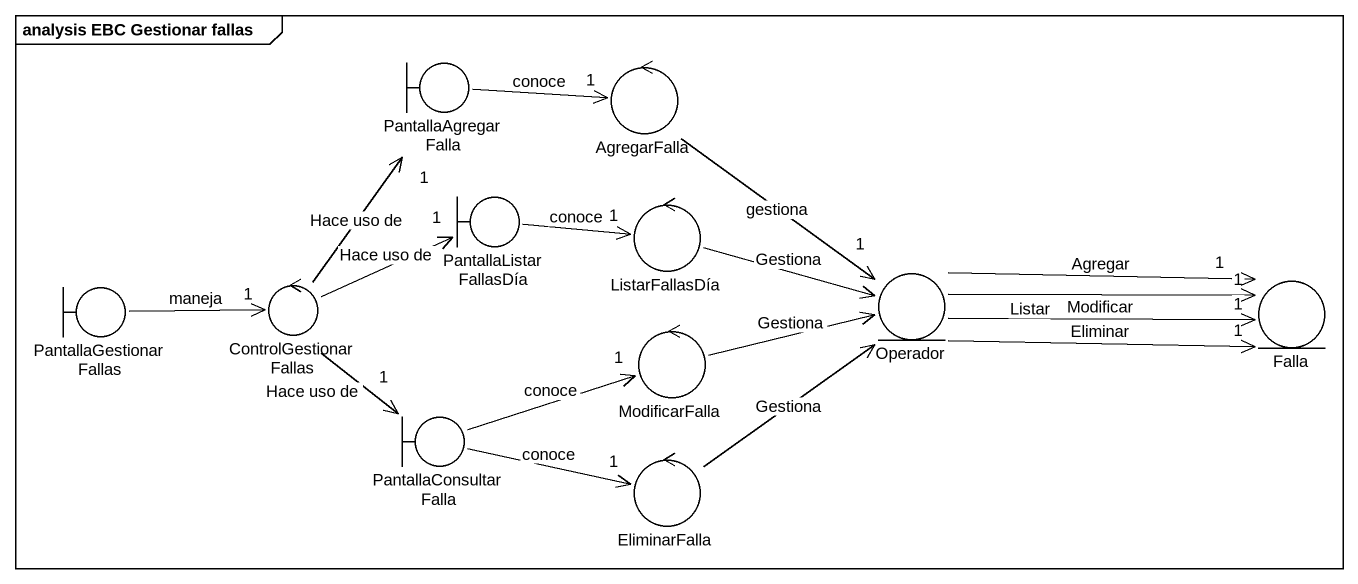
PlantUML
@startuml
mainframe analysis EBC Gestionar fallas
boundary PantallaAgregarFalla
control AgregarFalla
boundary PantallaListarFallasDía
control ListarFallasDía
boundary PantallaGestionarFallas
control ControlGestionarFallas
entity Operador
entity Falla
control ModificarFalla
boundary PantallaConsultarFalla
control EliminarFalla
PantallaAgregarFalla -right-> "1" AgregarFalla : conoce
AgregarFalla --> "1" Operador : gestiona
PantallaListarFallasDía -right-> "1" ListarFallasDía : conoce
ListarFallasDía -right-> Operador : Gestiona
PantallaGestionarFallas -right-> "1" ControlGestionarFallas : maneja
ControlGestionarFallas -up-> "1" PantallaAgregarFalla : Hace uso de
ControlGestionarFallas -right-> "1" PantallaListarFallasDía : Hace uso de
ControlGestionarFallas --> "1" PantallaConsultarFalla : Hace uso de
Operador -right-> "1" Falla : Modificar
Operador -right-> "1" Falla : Listar
Operador -right-> "1" Falla : Agregar
Operador -right-> "1" Falla : Eliminar
ModificarFalla -right-> Operador : Gestiona
PantallaConsultarFalla -right-> "1" ModificarFalla : conoce
PantallaConsultarFalla -right-> "1" EliminarFalla : conoce
EliminarFalla -up-> Operador : Gestiona
@enduml
